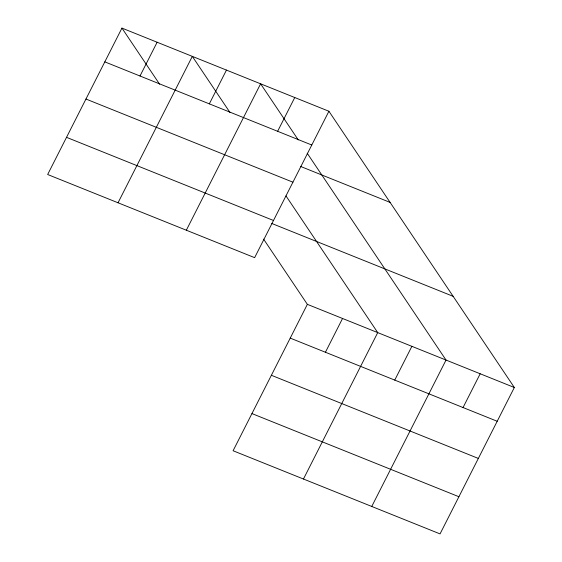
<?xml version="1.0" encoding="UTF-8"?>
<svg xmlns="http://www.w3.org/2000/svg" width="562" height="562" viewBox="0 0 562 562"><rect width="100%" height="100%" fill="white"/><g stroke="black" fill="none" stroke-linecap="round" stroke-linejoin="round"><path stroke-width="0.84" d="M121.947 28.1L47.665 174.508L254.635 257.656L328.911 111.248L121.947 28.1L159.601 84.202M140.001 76.003L157.128 42.234M118.034 202.777L192.316 56.369L229.97 112.47M209.331 103.858L226.465 70.088M186.338 230.216L260.613 83.808L298.267 139.91M277.628 131.297L294.762 97.528M263.592 239.131L307.365 304.344L233.09 450.752L440.053 533.9L514.335 387.492L328.911 111.248M325.419 352.248L342.546 318.478M303.459 479.021L377.734 332.613L285.981 195.913M394.749 380.102L411.883 346.332M371.756 506.46L446.031 360.052L307.21 153.229M463.053 407.541L480.18 373.772M104.813 61.869L311.784 145.017M300.663 166.478L390.098 202.404M85.958 99.038L292.921 182.186M66.527 137.339L273.49 220.487M271.762 223.465L453.141 296.329M307.365 304.344L514.335 387.492M290.231 338.113L497.201 421.261M271.376 375.283L478.339 458.43M251.945 413.583L458.915 496.731"/></g></svg>
